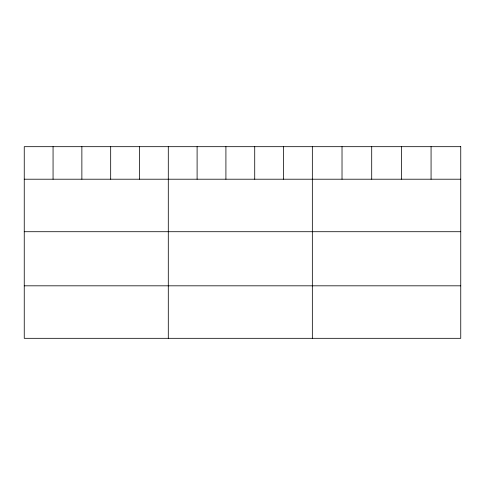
<?xml version="1.0" encoding="UTF-8"?>
<svg xmlns="http://www.w3.org/2000/svg" width="485" height="485" viewBox="0 0 485 485"><rect width="100%" height="100%" fill="white"/><g stroke="black" fill="none" stroke-linecap="round" stroke-linejoin="round"><path stroke-width="0.73" d="M24.25 179.208L460.75 179.208M24.25 231.715L460.75 231.715M24.25 285.817L460.75 285.817M431.068 146.682L431.068 179.208M401.386 146.682L401.386 179.208M371.704 146.682L371.704 179.208M342.022 146.682L342.022 179.208M312.34 146.682L312.34 338.318M283.531 146.682L283.531 179.208M254.722 146.682L254.722 179.208M225.913 146.682L225.913 179.208M197.104 146.682L197.104 179.208M168.295 146.682L168.295 338.318M139.486 146.682L139.486 179.208M110.677 146.682L110.677 179.208M81.868 146.682L81.868 179.208M53.059 146.682L53.059 179.208M460.75 146.682L24.25 146.682L24.25 338.318L460.75 338.318L460.75 146.682"/></g></svg>
